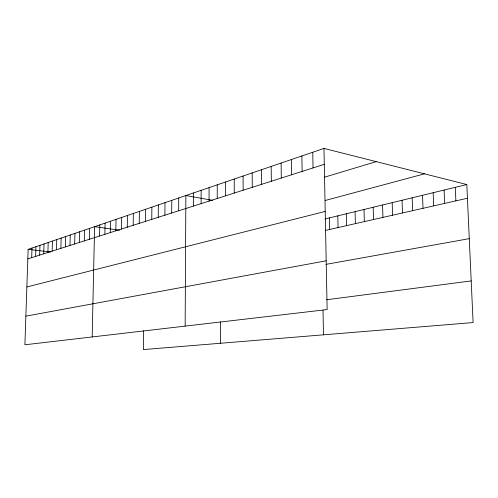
<?xml version="1.0" encoding="UTF-8"?>
<svg xmlns="http://www.w3.org/2000/svg" width="498" height="498" viewBox="0 0 498 498"><rect width="100%" height="100%" fill="white"/><g stroke="black" fill="none" stroke-linecap="round" stroke-linejoin="round"><path stroke-width="0.75" d="M209.067 201.092L209.085 187.615M201.111 203.626L201.148 190.323M193.361 206.097L193.417 192.963M185.15 326.115L185.879 195.533L212.584 200.327M178.664 210.785L178.751 197.967M164.888 215.18L165.006 202.655M171.692 213.007L171.791 200.339M158.239 217.296L158.376 204.921M143.617 330.765L143.374 349.584L473.1 322.567L466.813 184.54L323.974 148.416L28.137 249.355L24.9 344.784L327.142 309.575L323.974 148.416M145.416 221.386L145.572 209.285M151.753 219.369L151.896 207.124M139.228 223.359L139.396 211.395M127.258 227.181L127.451 215.472M133.178 225.289L133.352 213.455M121.475 229.024L121.674 217.439M110.282 232.591L110.5 221.255M115.816 230.829L116.028 219.369M99.563 236.008L99.799 224.903M104.866 234.321L105.09 223.098M89.291 239.289L89.54 228.401M92.18 336.947L94.614 226.671L119.564 230.176M79.437 242.426L79.699 231.763M84.311 240.876L84.567 230.101M74.656 243.952L74.93 233.388M60.881 248.346L61.173 238.081M65.381 246.908L65.668 236.55M69.975 245.446L70.249 234.988M52.141 251.135L52.439 241.063M56.467 249.753L56.76 239.588M43.724 253.818L44.036 243.933M47.895 252.486L48.194 242.514M35.626 256.402L35.943 246.691M39.641 255.119L39.952 245.327M31.685 257.659L32.003 248.035M27.813 258.892L324.285 164.346M324.553 177.17L376.202 161.626M325.225 200.476L424.501 173.839M26.861 286.948L325.213 211.432M325.007 218.958L466.813 184.54M325.238 230.468L467.435 198.241M25.871 316.149L326.184 260.803M325.897 264.376L469.278 238.654M326.595 299.752L471.201 280.922M28.137 249.355L50.765 251.963M455.297 187.335L455.882 200.856M444.085 190.055L444.639 203.408M433.167 192.707L433.683 205.892M422.528 195.291L423.014 208.307M412.157 197.806L412.612 210.666M402.048 200.264L402.471 212.963M392.187 202.655L392.586 215.204M382.57 204.989L382.943 217.389M373.183 207.268L373.531 219.525M364.019 209.49L364.343 221.604M355.074 211.662L355.373 223.639M346.334 213.785L346.614 225.625M337.8 215.858L338.055 227.561M329.458 217.881L329.695 229.46M323.015 310.192L323.482 334.824M312.756 152.245L313.03 167.938M301.881 155.955L302.124 171.412M291.336 159.553L291.548 174.786M281.109 163.039L281.289 178.06M271.18 166.425L271.329 181.235M261.537 169.718L261.662 184.316M252.175 172.912L252.268 187.316M243.074 176.018L243.136 190.224M234.222 179.037L234.265 193.056M225.613 181.975L225.638 195.807M220.502 321.913L220.521 343.265M217.24 184.833L217.24 198.484"/></g></svg>
